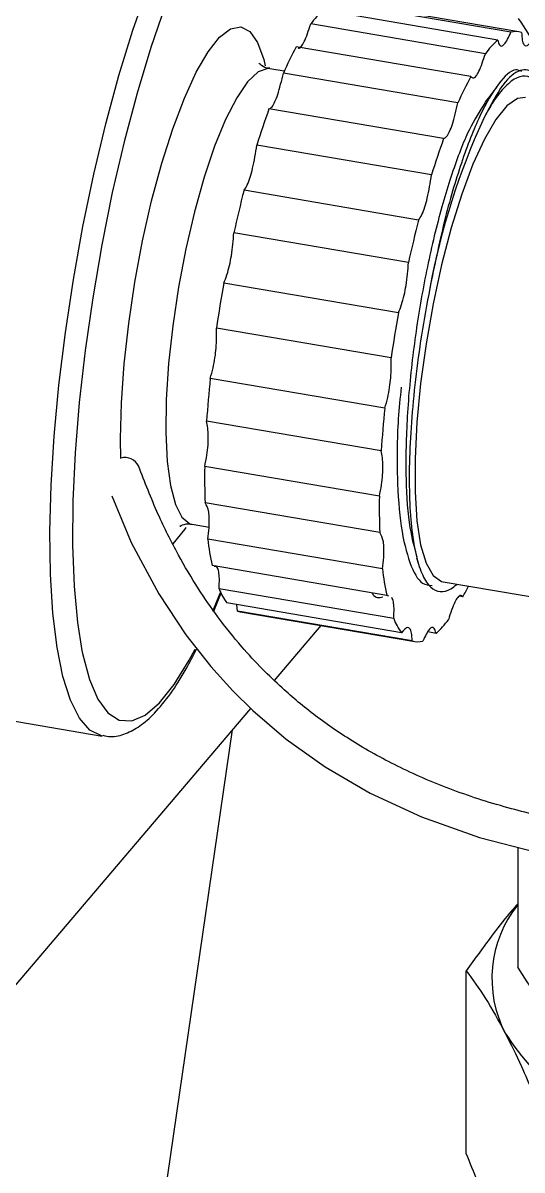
# Model space of a CAD drawing. Extents: x 75 to 2075, y 25 to 1460.
# Drawn here: x 1708.9 to 1743.2, y 732.9 to 811.7 of the extents above; entities that cross this region are included whole.
import ezdxf

# ---------------------------------------------------------------- set-up
doc = ezdxf.new("R2010")
doc.units = 0
doc.header["$LTSCALE"] = 5
doc.linetypes.add('SLD-KATı', pattern=[0])
doc.layers.get('0').update_dxf_attribs({"linetype": 'CONTINUOUS'})

msp = doc.modelspace()

# ---------------------------------------------------------------- linework, layer by layer
at = {"color": 7, "linetype": 'SLD-KATı'}
for p, q in [((1741.507, 810.555), (1729.518, 812.597)), ((1742.414, 811.087), (1730.425, 813.129)), ((1742.959, 811.121), (1730.97, 813.163)), ((1740.659, 809.616), (1728.67, 811.658)), ((1739.664, 808.042), (1727.675, 810.084)), ((1726.849, 808.413), (1725.871, 808.579)), ((1738.78, 806.242), (1726.791, 808.284)), ((1737.794, 803.78), (1725.805, 805.822)), ((1736.961, 801.294), (1724.972, 803.337)), ((1736.08, 798.185), (1724.091, 800.228)), ((1735.38, 795.259), (1723.391, 797.301)), ((1734.69, 791.807), (1722.701, 793.849)), ((1734.191, 788.725), (1722.202, 790.767)), ((1733.761, 785.268), (1721.772, 787.31)), ((1733.511, 782.333), (1721.522, 784.375)), ((1733.382, 779.209), (1721.393, 781.252)), ((1733.407, 776.708), (1721.418, 778.75)), ((1720.539, 777.28), (1721.691, 777.084)), ((1733.591, 774.224), (1721.602, 776.266)), ((1735.935, 774.973), (1736.07, 774.546)), ((1733.888, 772.401), (1721.899, 774.444)), ((1737.755, 773.333), (1747.32, 771.703)), ((1722.02, 771.323), (1722.524, 772.582)), ((1734.368, 770.8), (1722.379, 772.842)), ((1734.032, 772.344), (1733.888, 772.401)), ((1734.908, 769.834), (1722.919, 771.877)), ((1723.648, 771.314), (1723.605, 771.76)), ((1739.116, 772.303), (1738.912, 772.338)), ((1735.637, 769.272), (1723.648, 771.314)), ((1723.832, 771.267), (1735.821, 769.224)), ((1726.177, 766.544), (1729.383, 770.321)), ((1737.273, 769.79), (1736.715, 769.885)), ((1702.371, 764.779), (1714.36, 762.736)), ((1707.56, 744.615), (1724.552, 764.63)), ((1713.602, 696.45), (1723.302, 763.158)), ((1742.886, 755.079), (1742.886, 746.855)), ((1739.35, 734.053), (1739.35, 746.594))]:
    msp.add_line(p, q, dxfattribs=at)
at = {"color": 8, "linetype": 'SLD-KATı', "flags": 128}
for points in [[(1714.379, 762.733), (1714.3, 762.748), (1713.5, 763.138), (1712.786, 763.956), (1712.168, 765.189), (1711.655, 766.82), (1711.253, 768.826), (1710.969, 771.179), (1710.805, 773.846), (1710.766, 776.789), (1710.85, 779.968), (1711.057, 783.337), (1711.385, 786.849), (1711.828, 790.456), (1712.38, 794.105), (1713.033, 797.747), (1713.779, 801.33), (1714.607, 804.803), (1715.505, 808.119), (1716.46, 811.23), (1717.46, 814.092), (1718.49, 816.666), (1719.535, 818.915), (1720.582, 820.809), (1721.615, 822.319), (1722.619, 823.426), (1723.582, 824.113), (1724.488, 824.37), (1724.773, 824.361)], [(1715.629, 781.803), (1715.606, 783.164), (1715.67, 785.637), (1715.861, 788.299), (1716.173, 791.085), (1716.6, 793.926), (1717.13, 796.753), (1717.75, 799.496), (1718.446, 802.088), (1719.2, 804.464), (1719.994, 806.566), (1720.807, 808.342), (1721.621, 809.749), (1722.414, 810.752), (1723.168, 811.326), (1723.864, 811.457), (1724.485, 811.142), (1725.015, 810.388), (1725.441, 809.215), (1725.547, 808.784)], [(1725.87, 808.579), (1725.721, 808.591), (1725.056, 808.362), (1724.337, 807.689), (1723.586, 806.591), (1722.824, 805.1), (1722.073, 803.259), (1721.354, 801.121), (1720.689, 798.747), (1720.096, 796.206), (1719.592, 793.571), (1719.193, 790.917), (1718.909, 788.321), (1718.748, 785.858), (1718.716, 783.598), (1718.813, 781.606), (1719.036, 779.941), (1719.379, 778.649), (1719.832, 777.767), (1720.382, 777.322), (1720.539, 777.28)], [(1720.086, 777.069), (1719.994, 776.927), (1719.205, 775.929)], [(1721.953, 771.307), (1722.417, 772.435), (1722.484, 772.604)], [(1712.962, 768.621), (1713.008, 768.398), (1713.479, 766.629), (1714.062, 765.264), (1714.747, 764.325), (1715.523, 763.826), (1716.38, 763.775), (1717.304, 764.171), (1718.281, 765.009), (1719.296, 766.277), (1720.335, 767.956), (1720.742, 768.714)]]:
    msp.add_lwpolyline(points, dxfattribs=at)
at = {"color": 7, "linetype": 'SLD-KATı', "flags": 128}
for points in [[(1721.8, 819.609), (1720.757, 817.735), (1719.714, 815.491), (1718.687, 812.912), (1717.693, 810.035), (1716.746, 806.905), (1715.86, 803.57), (1715.05, 800.08), (1714.326, 796.487), (1713.701, 792.847), (1713.184, 789.214), (1712.782, 785.643), (1712.502, 782.19), (1712.348, 778.905), (1712.322, 775.839), (1712.425, 773.038), (1712.654, 770.546), (1712.962, 768.621)], [(1743.423, 806.604), (1742.862, 806.534), (1742.14, 806.035), (1741.375, 805.097), (1740.589, 803.747)], [(1740.589, 803.747), (1739.803, 802.022), (1739.038, 799.967), (1738.316, 797.64), (1737.655, 795.103), (1737.075, 792.426), (1736.59, 789.683), (1736.215, 786.947), (1735.959, 784.293), (1735.829, 781.795), (1735.829, 779.519), (1735.959, 777.528), (1736.215, 775.877), (1736.59, 774.61), (1737.075, 773.762), (1737.655, 773.356), (1737.755, 773.333)], [(1715.01, 779.229), (1716.336, 776.042), (1718.239, 772.501), (1720.095, 769.697), (1721.813, 767.51), (1723.324, 765.839), (1724.688, 764.496), (1726.995, 762.522), (1729.669, 760.613), (1732.747, 758.818), (1736.274, 757.184), (1740.258, 755.77), (1744.163, 754.744), (1747.643, 754.079), (1750.859, 753.641), (1755.65, 753.26), (1761.042, 753.156), (1766.578, 753.345), (1772.102, 753.782), (1777.485, 754.406), (1781.962, 755.051), (1785.365, 755.604), (1788.671, 756.188), (1792.662, 756.946), (1799.385, 758.32), (1805.623, 759.668), (1811.28, 760.913), (1816.68, 762.081), (1820.919, 762.952), (1824.96, 763.714), (1828.541, 764.3), (1831.658, 764.709), (1834.652, 764.971), (1837.218, 765.043), (1839.613, 764.916), (1841.418, 764.622), (1842.752, 764.225), (1843.847, 763.704), (1844.787, 762.984), (1845.633, 761.779), (1846.108, 759.983), (1846.063, 757.789), (1845.692, 755.816), (1844.991, 753.47), (1843.915, 750.719), (1842.57, 747.827), (1841.203, 745.199), (1839.955, 742.966), (1838.786, 740.975), (1837.057, 738.161), (1835.472, 735.687), (1833.466, 732.664), (1830.958, 729.015), (1827.854, 724.653), (1824.045, 719.473), (1819.406, 713.355), (1819.406, 713.355)]]:
    msp.add_lwpolyline(points, dxfattribs=at)
at = {"color": 7, "linetype": 'SLD-KATı'}
for centre, radius, start, end in [((1733.597, 808.062), 6.1, 131.96313, 143.87126), ((1742.757, 809.934), 1.203, 71.25944, 106.58178), ((1745.586, 806.019), 6.1, 131.96313, 143.87126), ((1749.003, 798.497), 24.273, 151.4858, 156.22115), ((1760.992, 796.455), 24.273, 151.4858, 156.22115), ((1776.776, 787.357), 54.212, 160.08671, 162.85699), ((1785.742, 784.445), 49.727, 155.23193, 169.52196), ((1788.765, 785.315), 54.212, 160.08671, 162.85699), ((1803.555, 779.663), 82.082, 165.4903, 167.59101), ((1815.544, 777.62), 82.082, 165.4903, 167.59101), ((1812.912, 777.648), 91.654, 169.81853, 171.77025), ((1824.901, 775.605), 91.654, 169.81853, 171.77025), ((1798.342, 779.322), 76.986, 174.04386, 176.23631), ((1810.331, 777.279), 76.986, 174.04386, 176.23631), ((1715.915, 780.82), 1.051, 26.49306, 104.93948), ((1768.507, 780.467), 47.121, 179.0459, 182.08774), ((1780.496, 778.425), 47.121, 179.0459, 182.08774), ((1740.424, 778.394), 18.942, 186.45054, 192.03816), ((1752.413, 776.352), 18.942, 186.45054, 192.03816), ((1726.175, 774.33), 4.077, 201.40331, 216.99199), ((1720.542, 782.46), 21.17, 331.32693, 333.5645), ((1724.025, 772.396), 1.146, 250.77787, 260.31884), ((1738.164, 772.288), 4.077, 201.40331, 216.99199), ((1733.194, 774.326), 6.1, 311.96313, 323.87126), ((1736.023, 770.411), 1.203, 251.25944, 286.58178), ((1749.236, 746.071), 8.129, 141.36467, 207.52144), ((1756.581, 751.566), 17.246, 212.44131, 252.92721)]:
    msp.add_arc(centre, radius, start, end, dxfattribs=at)
for points, knots in [([(1747.381, 806.542), (1746.787, 807.092), (1745.228, 808.535), (1743.816, 810.69), (1742.943, 812.024)], [0, 0, 0, 0, 0.381419, 1, 1, 1, 1]), ([(1727.805, 810.014), (1727.818, 810.005), (1727.881, 809.961), (1728.029, 810.104), (1728.315, 810.568), (1728.523, 811.208), (1728.67, 811.658)], [0, 0, 0, 0, 0.0598333, 0.2812987, 0.4947804, 1, 1, 1, 1]), ([(1741.507, 810.555), (1741.542, 810.428), (1741.608, 810.187), (1741.77, 810.109), (1742.035, 810.289), (1742.257, 810.757), (1742.414, 811.087)], [0, 0, 0, 0, 0.209002, 0.39533, 0.57494, 1, 1, 1, 1]), ([(1743.143, 811.073), (1743.155, 810.88), (1743.178, 810.515), (1743.29, 810.214), (1743.506, 810.077), (1743.721, 810.332), (1743.872, 810.511)], [0, 0, 0, 0, 0.209002, 0.39533, 0.57494, 1, 1, 1, 1]), ([(1739.664, 808.042), (1739.718, 807.993), (1739.82, 807.9), (1740.016, 808.053), (1740.305, 808.531), (1740.513, 809.168), (1740.659, 809.616)], [0, 0, 0, 0, 0.209002, 0.39533, 0.57494, 1, 1, 1, 1]), ([(1725.869, 808.61), (1725.8, 808.613), (1725.527, 808.625), (1725.164, 808.905), (1725.141, 808.94), (1725.13, 808.956)], [0, 0, 0, 0, 0.1528111, 0.6030173, 1, 1, 1, 1]), ([(1725.805, 805.822), (1725.873, 805.856), (1726.001, 805.919), (1726.213, 806.289), (1726.496, 807.019), (1726.67, 807.762), (1726.791, 808.284)], [0, 0, 0, 0, 0.209002, 0.39533, 0.57494, 1, 1, 1, 1]), ([(1743.168, 808.388), (1743.029, 808.45), (1742.568, 808.655), (1741.569, 807.665), (1740.29, 805.52), (1739.003, 802.236), (1737.796, 798.169), (1737.161, 795.049), (1736.844, 793.489)], [0, 0, 0, 0, 0.079182, 0.262724, 0.447731, 0.632737, 0.816279, 1, 1, 1, 1]), ([(1744.765, 806.727), (1744.543, 807.295), (1744.089, 808.455), (1743.072, 808.637), (1741.878, 807.711), (1741.02, 806.092), (1740.589, 805.278)], [0, 0, 0, 0, 0.243728, 0.49718, 0.747591, 1, 1, 1, 1]), ([(1744.858, 806.359), (1744.818, 806.495), (1744.645, 807.094), (1744.215, 807.704), (1743.58, 808.135), (1742.845, 808.043), (1742.04, 807.437), (1741.277, 806.484), (1740.788, 805.627), (1740.589, 805.278)], [0, 0, 0, 0, 0.04869, 0.21349, 0.380198, 0.546905, 0.71566, 0.88444, 1, 1, 1, 1]), ([(1741.473, 807.394), (1741.335, 807.21), (1741.059, 806.841), (1740.783, 806.472), (1740.645, 806.287)], [0, 0, 0, 0, 0.500012, 1, 1, 1, 1]), ([(1740.645, 806.258), (1740.278, 805.688), (1739.519, 804.511), (1738.351, 801.471), (1737.247, 797.685), (1736.32, 793.369), (1735.625, 788.825), (1735.228, 784.367), (1735.165, 780.321), (1735.391, 777.055), (1735.785, 775.668), (1735.961, 775.048)], [0, 0, 0, 0, 0.107625, 0.222226, 0.335919, 0.450992, 0.564466, 0.679381, 0.793512, 0.907643, 1, 1, 1, 1]), ([(1737.794, 803.78), (1737.862, 803.813), (1737.99, 803.877), (1738.202, 804.246), (1738.485, 804.976), (1738.658, 805.719), (1738.78, 806.242)], [0, 0, 0, 0, 0.209002, 0.39533, 0.57494, 1, 1, 1, 1]), ([(1724.091, 800.228), (1724.166, 800.341), (1724.309, 800.555), (1724.514, 801.105), (1724.765, 802.015), (1724.887, 802.791), (1724.972, 803.337)], [0, 0, 0, 0, 0.209002, 0.39533, 0.57494, 1, 1, 1, 1]), ([(1736.08, 798.185), (1736.155, 798.299), (1736.298, 798.513), (1736.503, 799.062), (1736.754, 799.972), (1736.876, 800.749), (1736.961, 801.294)], [0, 0, 0, 0, 0.2090023, 0.3953295, 0.5749398, 1, 1, 1, 1]), ([(1722.701, 793.849), (1722.777, 794.031), (1722.919, 794.375), (1723.099, 795.05), (1723.293, 796.052), (1723.35, 796.785), (1723.391, 797.301)], [0, 0, 0, 0, 0.209002, 0.39533, 0.57494, 1, 1, 1, 1]), ([(1734.69, 791.807), (1734.765, 791.989), (1734.908, 792.333), (1735.088, 793.008), (1735.281, 794.009), (1735.339, 794.743), (1735.38, 795.259)], [0, 0, 0, 0, 0.209002, 0.39533, 0.57494, 1, 1, 1, 1]), ([(1736.844, 793.489), (1736.645, 792.42), (1736.257, 790.334), (1735.839, 787.22), (1735.556, 784.258), (1735.421, 781.478), (1735.431, 778.956), (1735.595, 776.781), (1735.899, 775.014), (1736.337, 773.711), (1736.888, 772.883), (1737.544, 772.579), (1738.161, 772.725), (1738.561, 773.044), (1738.697, 773.152)], [0, 0, 0, 0, 0.091852, 0.179302, 0.266752, 0.354207, 0.441652, 0.528792, 0.615933, 0.701337, 0.786727, 0.87147, 0.956213, 1, 1, 1, 1]), ([(1721.772, 787.31), (1721.839, 787.543), (1721.967, 787.983), (1722.104, 788.718), (1722.222, 789.713), (1722.21, 790.332), (1722.202, 790.767)], [0, 0, 0, 0, 0.209002, 0.39533, 0.57494, 1, 1, 1, 1]), ([(1733.761, 785.268), (1733.828, 785.501), (1733.956, 785.941), (1734.093, 786.676), (1734.211, 787.671), (1734.199, 788.29), (1734.191, 788.725)], [0, 0, 0, 0, 0.2090023, 0.3953295, 0.5749398, 1, 1, 1, 1]), ([(1734.878, 786.713), (1734.805, 785.978), (1734.588, 783.76), (1734.57, 780.415), (1734.824, 776.987), (1735.435, 774.526), (1736.172, 773.15), (1736.778, 773.1), (1737.001, 773.082)], [0, 0, 0, 0, 0.097809, 0.294812, 0.491815, 0.690172, 0.886041, 1, 1, 1, 1]), ([(1721.393, 781.252), (1721.447, 781.512), (1721.548, 782.005), (1721.628, 782.728), (1721.658, 783.619), (1721.578, 784.063), (1721.522, 784.375)], [0, 0, 0, 0, 0.209002, 0.39533, 0.57494, 1, 1, 1, 1]), ([(1733.382, 779.209), (1733.435, 779.47), (1733.537, 779.963), (1733.617, 780.686), (1733.647, 781.577), (1733.567, 782.021), (1733.511, 782.333)], [0, 0, 0, 0, 0.209002, 0.39533, 0.57494, 1, 1, 1, 1]), ([(1821.389, 711.832), (1822.945, 713.871), (1825.827, 717.646), (1829.672, 722.877), (1832.82, 727.293), (1835.369, 730.996), (1837.414, 734.073), (1839.111, 736.717), (1840.478, 738.927), (1841.612, 740.831), (1842.621, 742.584), (1843.662, 744.473), (1845.073, 747.19), (1846.605, 750.516), (1847.891, 754.109), (1848.596, 757.287), (1848.71, 760.079), (1848.199, 762.438), (1847.157, 764.218), (1845.784, 765.495), (1844.279, 766.35), (1842.644, 766.934), (1840.721, 767.338), (1838.407, 767.552), (1835.646, 767.554), (1832.635, 767.348), (1829.397, 766.967), (1825.935, 766.435), (1822.098, 765.742), (1817.113, 764.74), (1810.767, 763.366), (1802.946, 761.631), (1795.918, 760.128), (1790.329, 759.032), (1786.666, 758.36), (1783.108, 757.755), (1779.1, 757.136), (1774.293, 756.505), (1768.939, 755.976), (1763.418, 755.66), (1758.043, 755.623), (1753.379, 755.87), (1749.476, 756.304), (1746.009, 756.872), (1742.292, 757.725), (1738.448, 758.947), (1734.83, 760.496), (1731.678, 762.235), (1728.981, 764.086), (1726.926, 765.798), (1725.271, 767.393), (1723.778, 769.015), (1722.308, 770.857), (1720.86, 772.962), (1719.475, 775.31), (1718.069, 778.124), (1717.282, 780.177), (1716.855, 781.288)], [0, 0, 0, 0, 0.027904, 0.05168, 0.071889, 0.088998, 0.103384, 0.115349, 0.126837, 0.135477, 0.143439, 0.153059, 0.164223, 0.185851, 0.207693, 0.228405, 0.248975, 0.270764, 0.291802, 0.309303, 0.324858, 0.34018, 0.35689, 0.376686, 0.397549, 0.42015, 0.440774, 0.462763, 0.486439, 0.51075, 0.55028, 0.589756, 0.631865, 0.651566, 0.667811, 0.681533, 0.698498, 0.719451, 0.741554, 0.762946, 0.783494, 0.801778, 0.813779, 0.825528, 0.839049, 0.854135, 0.868677, 0.882491, 0.895764, 0.908587, 0.916871, 0.926563, 0.939107, 0.950695, 0.964462, 0.980757, 1, 1, 1, 1]), ([(1721.602, 776.266), (1721.637, 776.529), (1721.702, 777.027), (1721.717, 777.667), (1721.656, 778.367), (1721.516, 778.592), (1721.418, 778.75)], [0, 0, 0, 0, 0.209002, 0.39533, 0.57494, 1, 1, 1, 1]), ([(1719.697, 777.161), (1719.696, 777.161), (1719.655, 777.123), (1719.819, 777.248), (1720.248, 777.354), (1720.485, 777.274), (1720.525, 777.26)], [0, 0, 0, 0, 0.006743, 0.43166, 0.902981, 1, 1, 1, 1]), ([(1733.591, 774.224), (1733.626, 774.487), (1733.691, 774.985), (1733.706, 775.625), (1733.645, 776.324), (1733.505, 776.55), (1733.407, 776.708)], [0, 0, 0, 0, 0.2090023, 0.3953295, 0.5749398, 1, 1, 1, 1]), ([(1722.379, 772.842), (1722.391, 773.082), (1722.413, 773.537), (1722.362, 774.027), (1722.252, 774.39), (1722.12, 774.388), (1722.043, 774.387)], [0, 0, 0, 0, 0.2524, 0.477417, 0.694322, 1, 1, 1, 1]), ([(1732.87, 772.575), (1732.892, 772.538), (1733.092, 772.192), (1733.375, 772.247), (1733.628, 772.295)], [0, 0, 0, 0, 0.106625, 1, 1, 1, 1]), ([(1739.116, 772.303), (1739.062, 772.352), (1738.96, 772.445), (1738.763, 772.292), (1738.475, 771.814), (1738.267, 771.177), (1738.121, 770.729)], [0, 0, 0, 0, 0.209002, 0.39533, 0.57494, 1, 1, 1, 1]), ([(1734.368, 770.8), (1734.38, 771.039), (1734.401, 771.491), (1734.353, 771.996), (1734.28, 772.173), (1734.244, 772.26)], [0, 0, 0, 0, 0.36352, 0.687602, 1, 1, 1, 1]), ([(1735.637, 769.272), (1735.625, 769.465), (1735.602, 769.83), (1735.49, 770.131), (1735.274, 770.268), (1735.059, 770.013), (1734.908, 769.834)], [0, 0, 0, 0, 0.209002, 0.39533, 0.57494, 1, 1, 1, 1]), ([(1737.273, 769.79), (1737.238, 769.917), (1737.172, 770.158), (1737.01, 770.236), (1736.745, 770.056), (1736.523, 769.588), (1736.366, 769.258)], [0, 0, 0, 0, 0.209002, 0.39533, 0.57494, 1, 1, 1, 1]), ([(1714.399, 762.785), (1714.574, 762.746), (1715.097, 762.629), (1715.99, 762.873), (1716.988, 763.406), (1717.998, 764.301), (1719.044, 765.598), (1720.004, 767.09), (1720.6, 768.267), (1720.842, 768.746)], [0, 0, 0, 0, 0.069066, 0.205909, 0.348081, 0.51033, 0.691186, 0.874542, 1, 1, 1, 1]), ([(1742.886, 751.205), (1742.751, 751.054), (1742.184, 750.419), (1740.998, 748.917), (1739.962, 747.457), (1739.35, 746.594)], [0, 0, 0, 0, 0.113537, 0.476192, 1, 1, 1, 1]), ([(1739.35, 746.594), (1739.79, 745.997), (1740.673, 744.797), (1741.574, 743.145), (1742.027, 742.315)], [0, 0, 0, 0, 0.497167, 1, 1, 1, 1]), ([(1747.238, 741.339), (1746.655, 741.894), (1745.127, 743.349), (1743.743, 745.515), (1742.886, 746.855)], [0, 0, 0, 0, 0.381419, 1, 1, 1, 1]), ([(1742.027, 742.315), (1742.397, 741.576), (1743.297, 739.774), (1744.182, 737.581), (1744.704, 736.287)], [0, 0, 0, 0, 0.410402, 1, 1, 1, 1]), ([(1742.027, 728.025), (1741.657, 728.765), (1740.757, 730.566), (1739.872, 732.759), (1739.35, 734.053)], [0, 0, 0, 0, 0.410402, 1, 1, 1, 1])]:
    msp.add_open_spline(points, degree=3, knots=knots, dxfattribs=at)

doc.saveas('drawing.dxf')
